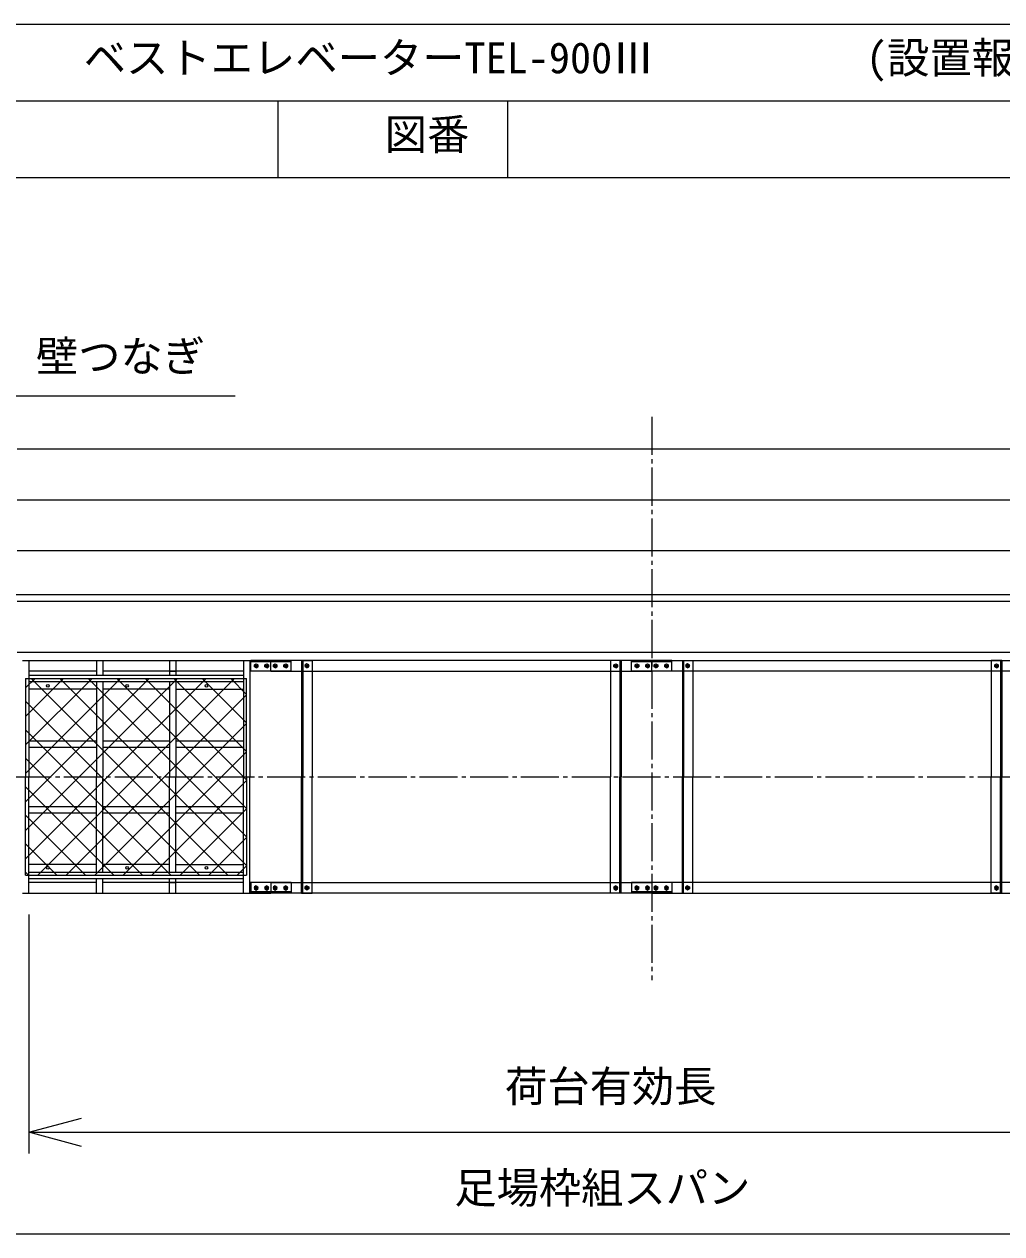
# Model space of a CAD drawing. Units: millimetres, scale not verified. Extents: x -8978 to 8399, y -12303 to 12300.
# Drawn here: x -5057 to -436, y 6583 to 12300 of the extents above; entities that cross this region are included whole.
import ezdxf
from ezdxf.enums import TextEntityAlignment as Align

# ---------------------------------------------------------------- set-up
doc = ezdxf.new("R2010")
doc.units = ezdxf.units.MM
doc.header["$LTSCALE"] = 20
doc.linetypes.add('CHAIN2', pattern=[12, 9, -1, 1, -1])
for name, color, linetype, lineweight in [('0-0_0', 3, 'Continuous', 18), ('0-1_12 常用一点鎖線', 3, 'CHAIN2', 18), ('0-3_40 強調実線', 1, 'Continuous', 18), ('0-4_10 常用実線', 3, 'Continuous', 18), ('0-6_30 補完実線', 6, 'Continuous', 18), ('0-D_05 寸法', 7, 'Continuous', 18), ('0-E_84 細線-01', 7, 'Continuous', 18)]:
    doc.layers.add(name, color=color, linetype=linetype, lineweight=lineweight)
doc.styles.add('ＭＳ ゴシック', font='')
doc.styles.get('ＭＳ ゴシック').set_extended_font_data('MS Gothic')

msp = doc.modelspace()

# ---------------------------------------------------------------- linework, layer by layer
at = {"layer": '0-0_0', "color": 7}
for p, q in [((-7946.34, 11937.08), (3392.93, 11937.08)), ((-3858.39, 11937.08), (-3858.39, 11574.24)), ((-2773.01, 11937.08), (-2773.01, 11574.24))]:
    msp.add_line(p, q, dxfattribs=at)
msp.add_lwpolyline([(-7946.34, 12299.93), (3392.93, 12299.93), (3392.93, 11574.24), (-7946.34, 11574.24)], close=True, dxfattribs=at)
at = {"layer": '0-1_12 常用一点鎖線'}
for p, q in [((-2090.76, 10444.02), (-2090.76, 7781.37)), ((-5829.05, 8742.71), (1641.13, 8742.71))]:
    msp.add_line(p, q, dxfattribs=at)
at = {"layer": '0-3_40 強調実線'}
msp.add_line((4053.24, 9602.21), (-7944.69, 9602.21), dxfattribs=at)
at = {"layer": '0-4_10 常用実線'}
for p, q in [((-5065.76, 9292.71), (-3890.76, 9292.71)), ((-5035.76, 9292.71), (-5035.76, 8742.71)), ((-4715.76, 9292.71), (-4715.76, 9222.71)), ((-4685.76, 9292.71), (-4685.76, 9222.71)), ((-4370.76, 9292.71), (-4370.76, 9222.71)), ((-4340.76, 9292.71), (-4340.76, 9222.71)), ((-4020.76, 9292.71), (-4020.76, 8742.71)), ((-3990.76, 9292.71), (-3990.76, 8742.71)), ((-3985.76, 9242.71), (-3985.76, 9292.71)), ((-3795.76, 9292.71), (-3985.76, 9292.71)), ((-3795.76, 9286.71), (-3985.76, 9286.71)), ((-3960.76, 9257.9), (-3969.26, 9262.81)), ((-3960.76, 9277.53), (-3952.26, 9272.62)), ((-3960.76, 9257.9), (-3952.26, 9262.81)), ((-3952.26, 9272.62), (-3952.26, 9262.81)), ((-3910.76, 9257.9), (-3919.26, 9262.81)), ((-3910.76, 9277.53), (-3902.26, 9272.62)), ((-3910.76, 9257.9), (-3902.26, 9262.81)), ((-3902.26, 9272.62), (-3902.26, 9262.81)), ((-3890.76, 9242.71), (-3890.76, 9292.71)), ((-2090.76, 9292.71), (-3890.76, 9292.71)), ((-3890.76, 9242.71), (-3890.76, 9292.71)), ((-3870.76, 9257.9), (-3879.26, 9262.81)), ((-3870.76, 9277.53), (-3862.26, 9272.62)), ((-3870.76, 9257.9), (-3862.26, 9262.81)), ((-3862.26, 9272.62), (-3862.26, 9262.81)), ((-3820.76, 9257.9), (-3829.26, 9262.81)), ((-3820.76, 9277.53), (-3812.26, 9272.62)), ((-3820.76, 9257.9), (-3812.26, 9262.81)), ((-3812.26, 9272.62), (-3812.26, 9262.81)), ((-3795.76, 9242.71), (-3795.76, 9292.71)), ((-3745.76, 9292.71), (-3745.76, 8742.71)), ((-3745.76, 9292.71), (-3695.76, 9292.71)), ((-3739.76, 9292.71), (-3739.76, 8742.71)), ((-3720.76, 9277.53), (-3729.26, 9272.62)), ((-3729.26, 9272.62), (-3729.26, 9262.81)), ((-3720.76, 9257.9), (-3729.26, 9262.81)), ((-3720.76, 9257.9), (-3712.26, 9262.81)), ((-3695.76, 9292.71), (-3695.76, 8742.71)), ((-2285.76, 9292.71), (-2285.76, 8742.71)), ((-2235.76, 9292.71), (-2285.76, 9292.71)), ((-2260.76, 9257.9), (-2269.26, 9262.81)), ((-2260.76, 9277.53), (-2252.26, 9272.62)), ((-2260.76, 9257.9), (-2252.26, 9262.81)), ((-2252.26, 9272.62), (-2252.26, 9262.81)), ((-2241.76, 9292.71), (-2241.76, 8742.71)), ((-2235.76, 9292.71), (-2235.76, 8742.71)), ((-2185.76, 9242.71), (-2185.76, 9292.71)), ((-1995.76, 9292.71), (-2185.76, 9292.71)), ((-1995.76, 9286.71), (-2185.76, 9286.71)), ((-2160.76, 9257.9), (-2169.26, 9262.81)), ((-2160.76, 9277.53), (-2152.26, 9272.62)), ((-2160.76, 9257.9), (-2152.26, 9262.81)), ((-2152.26, 9272.62), (-2152.26, 9262.81)), ((-2110.76, 9257.9), (-2119.26, 9262.81)), ((-2110.76, 9277.53), (-2102.26, 9272.62)), ((-2110.76, 9257.9), (-2102.26, 9262.81)), ((-2102.26, 9272.62), (-2102.26, 9262.81)), ((-2090.76, 9292.71), (-290.76, 9292.71)), ((-2070.76, 9257.9), (-2079.26, 9262.81)), ((-2070.76, 9277.53), (-2062.26, 9272.62)), ((-2070.76, 9257.9), (-2062.26, 9262.81)), ((-2062.26, 9272.62), (-2062.26, 9262.81)), ((-2020.76, 9257.9), (-2029.26, 9262.81)), ((-2020.76, 9277.53), (-2012.26, 9272.62)), ((-2020.76, 9257.9), (-2012.26, 9262.81)), ((-2012.26, 9272.62), (-2012.26, 9262.81)), ((-1995.76, 9242.71), (-1995.76, 9292.71)), ((-1945.76, 9292.71), (-1945.76, 8742.71)), ((-1945.76, 9292.71), (-1895.76, 9292.71)), ((-1939.76, 9292.71), (-1939.76, 8742.71)), ((-1920.76, 9277.53), (-1929.26, 9272.62)), ((-1929.26, 9272.62), (-1929.26, 9262.81)), ((-1920.76, 9257.9), (-1929.26, 9262.81)), ((-1920.76, 9257.9), (-1912.26, 9262.81)), ((-1895.76, 9292.71), (-1895.76, 8742.71)), ((-485.76, 9292.71), (-485.76, 8742.71)), ((-435.76, 9292.71), (-485.76, 9292.71)), ((-460.76, 9257.9), (-469.26, 9262.81)), ((-460.76, 9277.53), (-452.26, 9272.62)), ((-460.76, 9257.9), (-452.26, 9262.81)), ((-452.26, 9272.62), (-452.26, 9262.81)), ((-441.76, 9292.71), (-441.76, 8742.71)), ((-435.76, 9292.71), (-435.76, 8742.71)), ((-5050.76, 9207.71), (-5050.76, 8742.71)), ((-5050.76, 9207.71), (-4005.76, 9207.71)), ((-4715.76, 9242.71), (-5035.76, 9242.71)), ((-5035.76, 9222.71), (-4020.76, 9222.71)), ((-4020.76, 9242.71), (-4685.76, 9242.71)), ((-4370.76, 9242.71), (-4340.76, 9242.71)), ((-4005.76, 8742.71), (-4005.76, 9207.71)), ((-3890.76, 9242.71), (-3990.76, 9242.71)), ((-3795.76, 9242.71), (-3985.76, 9242.71)), ((-1995.76, 9242.71), (-2185.76, 9242.71)), ((-5035.76, 9192.71), (-4020.76, 9192.71)), ((-4715.76, 9157.71), (-5035.76, 9157.71)), ((-4715.76, 9192.71), (-4715.76, 8742.71)), ((-4685.76, 9192.71), (-4685.76, 8742.71)), ((-4370.76, 9157.71), (-4685.76, 9157.71)), ((-4370.76, 9192.71), (-4370.76, 8742.71)), ((-4340.76, 9192.71), (-4340.76, 8742.71)), ((-4340.76, 9157.71), (-4020.76, 9157.71)), ((-5035.76, 8912.71), (-4715.76, 8912.71)), ((-5035.76, 8882.71), (-4715.76, 8882.71)), ((-4685.76, 8912.71), (-4370.76, 8912.71)), ((-4685.76, 8882.71), (-4370.76, 8882.71)), ((-4340.76, 8912.71), (-4020.76, 8912.71)), ((-4340.76, 8882.71), (-4020.76, 8882.71)), ((-5050.76, 8277.71), (-5050.76, 8742.71)), ((-5035.76, 8192.71), (-5035.76, 8742.71)), ((-4715.76, 8292.71), (-4715.76, 8742.71)), ((-4685.76, 8292.71), (-4685.76, 8742.71)), ((-4370.76, 8292.71), (-4370.76, 8742.71)), ((-4340.76, 8292.71), (-4340.76, 8742.71)), ((-4020.76, 8192.71), (-4020.76, 8742.71)), ((-4005.76, 8742.71), (-4005.76, 8277.71)), ((-3990.76, 8192.71), (-3990.76, 8742.71)), ((-3745.76, 8192.71), (-3745.76, 8742.71)), ((-3739.76, 8192.71), (-3739.76, 8742.71)), ((-3695.76, 8192.71), (-3695.76, 8742.71)), ((-2285.76, 8192.71), (-2285.76, 8742.71)), ((-2241.76, 8192.71), (-2241.76, 8742.71)), ((-2235.76, 8192.71), (-2235.76, 8742.71)), ((-1945.76, 8192.71), (-1945.76, 8742.71)), ((-1939.76, 8192.71), (-1939.76, 8742.71)), ((-1895.76, 8192.71), (-1895.76, 8742.71)), ((-485.76, 8192.71), (-485.76, 8742.71)), ((-441.76, 8192.71), (-441.76, 8742.71)), ((-435.76, 8192.71), (-435.76, 8742.71)), ((-5035.76, 8602.71), (-4715.76, 8602.71)), ((-4685.76, 8602.71), (-4370.76, 8602.71)), ((-4340.76, 8602.71), (-4020.76, 8602.71)), ((-5035.76, 8572.71), (-4715.76, 8572.71)), ((-4685.76, 8572.71), (-4370.76, 8572.71)), ((-4340.76, 8572.71), (-4020.76, 8572.71)), ((-4715.76, 8327.71), (-5035.76, 8327.71)), ((-5035.76, 8292.71), (-4020.76, 8292.71)), ((-4370.76, 8327.71), (-4685.76, 8327.71)), ((-4340.76, 8327.71), (-4020.76, 8327.71)), ((-5050.76, 8277.71), (-4005.76, 8277.71)), ((-5035.76, 8262.71), (-4020.76, 8262.71)), ((-4715.76, 8242.71), (-5035.76, 8242.71)), ((-4715.76, 8192.71), (-4715.76, 8262.71)), ((-4685.76, 8192.71), (-4685.76, 8262.71)), ((-4020.76, 8242.71), (-4685.76, 8242.71)), ((-4370.76, 8192.71), (-4370.76, 8262.71)), ((-4370.76, 8242.71), (-4340.76, 8242.71)), ((-4340.76, 8192.71), (-4340.76, 8262.71)), ((-3890.76, 8242.71), (-3990.76, 8242.71)), ((-3985.76, 8242.71), (-3985.76, 8192.71)), ((-3795.76, 8242.71), (-3985.76, 8242.71)), ((-3890.76, 8242.71), (-3890.76, 8192.71)), ((-3890.76, 8242.71), (-3890.76, 8192.71)), ((-3795.76, 8242.71), (-3795.76, 8192.71)), ((-2185.76, 8242.71), (-2185.76, 8192.71)), ((-1995.76, 8242.71), (-2185.76, 8242.71)), ((-1995.76, 8242.71), (-1995.76, 8192.71)), ((-5065.76, 8192.71), (-3890.76, 8192.71)), ((-3795.76, 8198.71), (-3985.76, 8198.71)), ((-3795.76, 8192.71), (-3985.76, 8192.71)), ((-3960.76, 8227.53), (-3969.26, 8222.62)), ((-3960.76, 8227.53), (-3952.26, 8222.62)), ((-3960.76, 8207.9), (-3952.26, 8212.81)), ((-3952.26, 8212.81), (-3952.26, 8222.62)), ((-3910.76, 8227.53), (-3919.26, 8222.62)), ((-3910.76, 8227.53), (-3902.26, 8222.62)), ((-3910.76, 8207.9), (-3902.26, 8212.81)), ((-3902.26, 8212.81), (-3902.26, 8222.62)), ((-2090.76, 8192.71), (-3890.76, 8192.71)), ((-3870.76, 8227.53), (-3879.26, 8222.62)), ((-3870.76, 8227.53), (-3862.26, 8222.62)), ((-3870.76, 8207.9), (-3862.26, 8212.81)), ((-3862.26, 8212.81), (-3862.26, 8222.62)), ((-3820.76, 8227.53), (-3829.26, 8222.62)), ((-3820.76, 8227.53), (-3812.26, 8222.62)), ((-3820.76, 8207.9), (-3812.26, 8212.81)), ((-3812.26, 8212.81), (-3812.26, 8222.62)), ((-3745.76, 8192.71), (-3695.76, 8192.71)), ((-3720.76, 8227.53), (-3729.26, 8222.62)), ((-3729.26, 8212.81), (-3729.26, 8222.62)), ((-3720.76, 8207.9), (-3729.26, 8212.81)), ((-3720.76, 8227.53), (-3712.26, 8222.62)), ((-2235.76, 8192.71), (-2285.76, 8192.71)), ((-2260.76, 8227.53), (-2269.26, 8222.62)), ((-2260.76, 8227.53), (-2252.26, 8222.62)), ((-2260.76, 8207.9), (-2252.26, 8212.81)), ((-2252.26, 8212.81), (-2252.26, 8222.62)), ((-1995.76, 8198.71), (-2185.76, 8198.71)), ((-1995.76, 8192.71), (-2185.76, 8192.71)), ((-2160.76, 8227.53), (-2169.26, 8222.62)), ((-2160.76, 8227.53), (-2152.26, 8222.62)), ((-2160.76, 8207.9), (-2152.26, 8212.81)), ((-2152.26, 8212.81), (-2152.26, 8222.62)), ((-2110.76, 8227.53), (-2119.26, 8222.62)), ((-2110.76, 8227.53), (-2102.26, 8222.62)), ((-2110.76, 8207.9), (-2102.26, 8212.81)), ((-2102.26, 8212.81), (-2102.26, 8222.62)), ((-2090.76, 8192.71), (-290.76, 8192.71)), ((-2070.76, 8227.53), (-2079.26, 8222.62)), ((-2070.76, 8227.53), (-2062.26, 8222.62)), ((-2070.76, 8207.9), (-2062.26, 8212.81)), ((-2062.26, 8212.81), (-2062.26, 8222.62)), ((-2020.76, 8227.53), (-2029.26, 8222.62)), ((-2020.76, 8227.53), (-2012.26, 8222.62)), ((-2020.76, 8207.9), (-2012.26, 8212.81)), ((-2012.26, 8212.81), (-2012.26, 8222.62)), ((-1945.76, 8192.71), (-1895.76, 8192.71)), ((-1920.76, 8227.53), (-1929.26, 8222.62)), ((-1929.26, 8212.81), (-1929.26, 8222.62)), ((-1920.76, 8207.9), (-1929.26, 8212.81)), ((-1920.76, 8227.53), (-1912.26, 8222.62)), ((-435.76, 8192.71), (-485.76, 8192.71)), ((-460.76, 8227.53), (-469.26, 8222.62)), ((-460.76, 8227.53), (-452.26, 8222.62)), ((-460.76, 8207.9), (-452.26, 8212.81)), ((-452.26, 8212.81), (-452.26, 8222.62))]:
    msp.add_line(p, q, dxfattribs=at)
for points in [[(-3969.26, 9262.81), (-3969.26, 9272.62), (-3960.76, 9277.53)], [(-3919.26, 9262.81), (-3919.26, 9272.62), (-3910.76, 9277.53)], [(-3890.76, 9242.71), (-2090.76, 9242.71), (-2090.76, 9292.71)], [(-3879.26, 9262.81), (-3879.26, 9272.62), (-3870.76, 9277.53)], [(-3829.26, 9262.81), (-3829.26, 9272.62), (-3820.76, 9277.53)], [(-3712.26, 9262.81), (-3712.26, 9272.62), (-3720.76, 9277.53)], [(-2269.26, 9262.81), (-2269.26, 9272.62), (-2260.76, 9277.53)], [(-2169.26, 9262.81), (-2169.26, 9272.62), (-2160.76, 9277.53)], [(-2119.26, 9262.81), (-2119.26, 9272.62), (-2110.76, 9277.53)], [(-290.76, 9242.71), (-2090.76, 9242.71), (-2090.76, 9292.71)], [(-2079.26, 9262.81), (-2079.26, 9272.62), (-2070.76, 9277.53)], [(-2029.26, 9262.81), (-2029.26, 9272.62), (-2020.76, 9277.53)], [(-1912.26, 9262.81), (-1912.26, 9272.62), (-1920.76, 9277.53)], [(-469.26, 9262.81), (-469.26, 9272.62), (-460.76, 9277.53)], [(-3890.76, 8242.71), (-2090.76, 8242.71), (-2090.76, 8192.71)], [(-290.76, 8242.71), (-2090.76, 8242.71), (-2090.76, 8192.71)], [(-3969.26, 8222.62), (-3969.26, 8212.81), (-3960.76, 8207.9)], [(-3919.26, 8222.62), (-3919.26, 8212.81), (-3910.76, 8207.9)], [(-3879.26, 8222.62), (-3879.26, 8212.81), (-3870.76, 8207.9)], [(-3829.26, 8222.62), (-3829.26, 8212.81), (-3820.76, 8207.9)], [(-3712.26, 8222.62), (-3712.26, 8212.81), (-3720.76, 8207.9)], [(-2269.26, 8222.62), (-2269.26, 8212.81), (-2260.76, 8207.9)], [(-2169.26, 8222.62), (-2169.26, 8212.81), (-2160.76, 8207.9)], [(-2119.26, 8222.62), (-2119.26, 8212.81), (-2110.76, 8207.9)], [(-2079.26, 8222.62), (-2079.26, 8212.81), (-2070.76, 8207.9)], [(-2029.26, 8222.62), (-2029.26, 8212.81), (-2020.76, 8207.9)], [(-1912.26, 8222.62), (-1912.26, 8212.81), (-1920.76, 8207.9)], [(-469.26, 8222.62), (-469.26, 8212.81), (-460.76, 8207.9)]]:
    msp.add_lwpolyline(points, dxfattribs=at)
for centre, radius in [((-3960.76, 9267.71), 8.5), ((-3960.76, 9267.71), 5), ((-3960.76, 9267.71), 4.19), ((-3910.76, 9267.71), 8.5), ((-3910.76, 9267.71), 5), ((-3910.76, 9267.71), 4.19), ((-3870.76, 9267.71), 8.5), ((-3870.76, 9267.71), 5), ((-3870.76, 9267.71), 4.19), ((-3820.76, 9267.71), 8.5), ((-3820.76, 9267.71), 5), ((-3820.76, 9267.71), 4.19), ((-3720.76, 9267.71), 8.5), ((-3720.76, 9267.71), 5), ((-3720.76, 9267.71), 4.19), ((-2260.76, 9267.71), 8.5), ((-2260.76, 9267.71), 5), ((-2260.76, 9267.71), 4.19), ((-2160.76, 9267.71), 8.5), ((-2160.76, 9267.71), 5), ((-2160.76, 9267.71), 4.19), ((-2110.76, 9267.71), 8.5), ((-2110.76, 9267.71), 5), ((-2110.76, 9267.71), 4.19), ((-2070.76, 9267.71), 8.5), ((-2070.76, 9267.71), 5), ((-2070.76, 9267.71), 4.19), ((-2020.76, 9267.71), 8.5), ((-2020.76, 9267.71), 5), ((-2020.76, 9267.71), 4.19), ((-1920.76, 9267.71), 8.5), ((-1920.76, 9267.71), 5), ((-1920.76, 9267.71), 4.19), ((-460.76, 9267.71), 8.5), ((-460.76, 9267.71), 5), ((-460.76, 9267.71), 4.19), ((-4945.76, 9172.71), 6), ((-4570.76, 9172.71), 6), ((-4195.76, 9172.71), 6), ((-4945.76, 8312.71), 6), ((-4570.76, 8312.71), 6), ((-4195.76, 8312.71), 6), ((-3960.76, 8217.71), 8.5), ((-3960.76, 8217.71), 5), ((-3960.76, 8217.71), 4.19), ((-3910.76, 8217.71), 8.5), ((-3910.76, 8217.71), 5), ((-3910.76, 8217.71), 4.19), ((-3870.76, 8217.71), 8.5), ((-3870.76, 8217.71), 5), ((-3870.76, 8217.71), 4.19), ((-3820.76, 8217.71), 8.5), ((-3820.76, 8217.71), 5), ((-3820.76, 8217.71), 4.19), ((-3720.76, 8217.71), 8.5), ((-3720.76, 8217.71), 5), ((-3720.76, 8217.71), 4.19), ((-2260.76, 8217.71), 8.5), ((-2260.76, 8217.71), 5), ((-2260.76, 8217.71), 4.19), ((-2160.76, 8217.71), 8.5), ((-2160.76, 8217.71), 5), ((-2160.76, 8217.71), 4.19), ((-2110.76, 8217.71), 8.5), ((-2110.76, 8217.71), 5), ((-2110.76, 8217.71), 4.19), ((-2070.76, 8217.71), 8.5), ((-2070.76, 8217.71), 5), ((-2070.76, 8217.71), 4.19), ((-2020.76, 8217.71), 8.5), ((-2020.76, 8217.71), 5), ((-2020.76, 8217.71), 4.19), ((-1920.76, 8217.71), 8.5), ((-1920.76, 8217.71), 5), ((-1920.76, 8217.71), 4.19), ((-460.76, 8217.71), 8.5), ((-460.76, 8217.71), 5), ((-460.76, 8217.71), 4.19)]:
    msp.add_circle(centre, radius, dxfattribs=at)
at = {"layer": '0-6_30 補完実線'}
for p, q in [((-5090.76, 10292.71), (909.24, 10292.71)), ((-5090.76, 10052.71), (909.24, 10052.71)), ((-5090.76, 9812.71), (909.24, 9812.71)), ((-5090.76, 9572.71), (909.24, 9572.71)), ((-5090.76, 9332.71), (909.24, 9332.71))]:
    msp.add_line(p, q, dxfattribs=at)
at = {"layer": '0-D_05 寸法'}
for p, q in [((-5035.76, 8092.71), (-5035.76, 6962.8)), ((-5035.76, 7062.8), (-4785.76, 7062.8)), ((-4785.76, 7062.8), (604.24, 7062.8)), ((-5509.76, 6583.01), (1328.24, 6583.01))]:
    msp.add_line(p, q, dxfattribs=at)
for points in [[(-5645.47, 9854.56), (-5321.93, 10543.32), (-4060.46, 10543.32)], [(-4785.76, 6995.82), (-5035.76, 7062.8), (-4785.76, 7129.79)]]:
    msp.add_lwpolyline(points, dxfattribs=at)
at = {"layer": '0-E_84 細線-01'}
for p, q in [((-5050.76, 9162.88), (-5005.93, 9207.71)), ((-5050.76, 9028.18), (-4871.23, 9207.71)), ((-5050.76, 8893.48), (-4736.52, 9207.71)), ((-5050.76, 8758.77), (-4601.82, 9207.71)), ((-4005.76, 8863.04), (-4350.43, 9207.71)), ((-4005.76, 8997.74), (-4215.73, 9207.71)), ((-4005.76, 9132.45), (-4081.03, 9207.71)), ((-4632.77, 8277.71), (-5050.76, 8695.71)), ((-4454.19, 8277.71), (-4005.76, 8726.14)), ((-4319.48, 8277.71), (-4005.76, 8591.44)), ((-4767.47, 8277.71), (-5050.76, 8561)), ((-4902.18, 8277.71), (-5050.76, 8426.3)), ((-4184.78, 8277.71), (-4005.76, 8456.73)), ((-5036.88, 8277.71), (-5050.76, 8291.59)), ((-4050.08, 8277.71), (-4005.76, 8322.03))]:
    msp.add_line(p, q, dxfattribs=at)
for points in [[(-5050.76, 8624.07), (-4932.11, 8742.71), (-4467.11, 9207.71)], [(-5050.76, 8489.36), (-4797.41, 8742.71), (-4332.41, 9207.71)], [(-5050.76, 8354.66), (-4662.71, 8742.71), (-4197.71, 9207.71)], [(-4093.95, 8277.71), (-4558.95, 8742.71), (-5023.95, 9207.71)], [(-4993, 8277.71), (-4528, 8742.71), (-4063, 9207.71)], [(-4005.76, 8324.23), (-4424.25, 8742.71), (-4889.25, 9207.71)], [(-4005.76, 8458.93), (-4289.54, 8742.71), (-4754.54, 9207.71)], [(-4005.76, 8593.63), (-4154.84, 8742.71), (-4619.84, 9207.71)], [(-4005.76, 8728.34), (-4020.14, 8742.71), (-4485.14, 9207.71)], [(-4228.66, 8277.71), (-4693.66, 8742.71), (-5050.76, 9099.82)], [(-4858.3, 8277.71), (-4393.3, 8742.71), (-4005.76, 9130.25)], [(-4723.6, 8277.71), (-4258.6, 8742.71), (-4005.76, 8995.55)], [(-4363.36, 8277.71), (-4828.36, 8742.71), (-5050.76, 8965.11)], [(-4498.06, 8277.71), (-4963.06, 8742.71), (-5050.76, 8830.41)], [(-4588.89, 8277.71), (-4123.89, 8742.71), (-4005.76, 8860.84)]]:
    msp.add_lwpolyline(points, dxfattribs=at)

# ---------------------------------------------------------------- texts
at = {"layer": '0-0_0', "color": 7, "style": 'ＭＳ ゴシック'}
for s, p in [('図面名称   \u3000\u3000 \u3000\u3000\u3000\u3000\u3000ベストエレベーターTEL-900Ⅲ\u3000\u3000\u3000\u3000\u3000(設置報告書対象機種)', (-7373.84, 12023.96)), ('\u3000\u3000竹本機械工業株式会社  \u3000\u3000\u3000\u3000\u3000\u3000     図番        \u3000\u3000\u3000\u3000\u3000\u3000\u3000\u3000\u3000TZK0003-0', (-7650.03, 11662.06))]:
    msp.add_text(s, height=146.6, dxfattribs=at).set_placement(p, align=Align.BOTTOM_LEFT)
at = {"layer": '0-D_05 寸法', "style": 'ＭＳ ゴシック'}
for s, p in [('壁つなぎ', (-5001.93, 10613.32)), ('荷台有効長\u3000', (-2784.09, 7162.8)), ('足場枠組スパン\u3000', (-3024.09, 6683.01))]:
    msp.add_text(s, height=146.6, dxfattribs=at).set_placement(p, align=Align.BOTTOM_LEFT)

doc.saveas('drawing.dxf')
